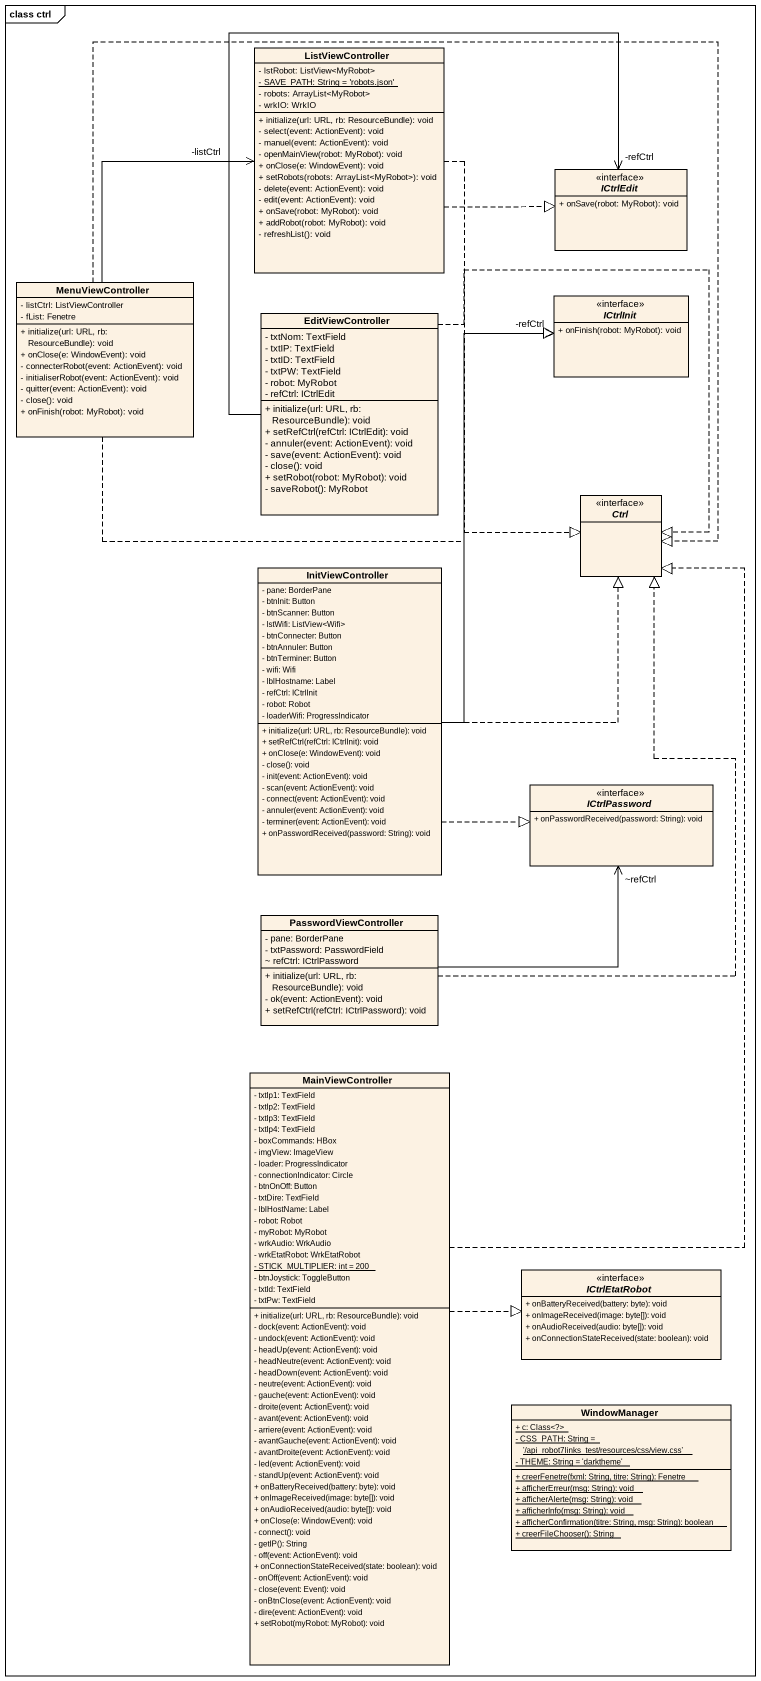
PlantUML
@startuml
mainframe class ctrl
hide circle
hide empty members
skinparam classAttributeIconSize 0
class ListViewController {
  - lstRobot: ListView<MyRobot>
  {static} - SAVE_PATH: String = 'robots.json'
  - robots: ArrayList<MyRobot>
  - wrkIO: WrkIO
  + initialize(url: URL, rb: ResourceBundle): void
  - select(event: ActionEvent): void
  - manuel(event: ActionEvent): void
  - openMainView(robot: MyRobot): void
  + onClose(e: WindowEvent): void
  + setRobots(robots: ArrayList<MyRobot>): void
  - delete(event: ActionEvent): void
  - edit(event: ActionEvent): void
  + onSave(robot: MyRobot): void
  + addRobot(robot: MyRobot): void
  - refreshList(): void
}
interface ICtrlEdit <<interface>> {
  + onSave(robot: MyRobot): void
}
class MenuViewController {
  - listCtrl: ListViewController
  - fList: Fenetre
  + initialize(url: URL, rb: ResourceBundle): void
  + onClose(e: WindowEvent): void
  - connecterRobot(event: ActionEvent): void
  - initialiserRobot(event: ActionEvent): void
  - quitter(event: ActionEvent): void
  - close(): void
  + onFinish(robot: MyRobot): void
}
class EditViewController {
  - txtNom: TextField
  - txtIP: TextField
  - txtID: TextField
  - txtPW: TextField
  - robot: MyRobot
  - refCtrl: ICtrlEdit
  + initialize(url: URL, rb: ResourceBundle): void
  + setRefCtrl(refCtrl: ICtrlEdit): void
  - annuler(event: ActionEvent): void
  - save(event: ActionEvent): void
  - close(): void
  + setRobot(robot: MyRobot): void
  - saveRobot(): MyRobot
}
interface ICtrlInit <<interface>> {
  + onFinish(robot: MyRobot): void
}
interface Ctrl <<interface>>
class InitViewController {
  - pane: BorderPane
  - btnInit: Button
  - btnScanner: Button
  - lstWifi: ListView<Wifi>
  - btnConnecter: Button
  - btnAnnuler: Button
  - btnTerminer: Button
  - wifi: Wifi
  - lblHostname: Label
  - refCtrl: ICtrlInit
  - robot: Robot
  - loaderWifi: ProgressIndicator
  + initialize(url: URL, rb: ResourceBundle): void
  + setRefCtrl(refCtrl: ICtrlInit): void
  + onClose(e: WindowEvent): void
  - close(): void
  - init(event: ActionEvent): void
  - scan(event: ActionEvent): void
  - connect(event: ActionEvent): void
  - annuler(event: ActionEvent): void
  - terminer(event: ActionEvent): void
  + onPasswordReceived(password: String): void
}
interface ICtrlPassword <<interface>> {
  + onPasswordReceived(password: String): void
}
class PasswordViewController {
  - pane: BorderPane
  - txtPassword: PasswordField
  ~ refCtrl: ICtrlPassword
  + initialize(url: URL, rb: ResourceBundle): void
  - ok(event: ActionEvent): void
  + setRefCtrl(refCtrl: ICtrlPassword): void
}
class MainViewController {
  - txtIp1: TextField
  - txtIp2: TextField
  - txtIp3: TextField
  - txtIp4: TextField
  - boxCommands: HBox
  - imgView: ImageView
  - loader: ProgressIndicator
  - connectionIndicator: Circle
  - btnOnOff: Button
  - txtDire: TextField
  - lblHostName: Label
  - robot: Robot
  - myRobot: MyRobot
  - wrkAudio: WrkAudio
  - wrkEtatRobot: WrkEtatRobot
  {static} - STICK_MULTIPLIER: int = 200
  - btnJoystick: ToggleButton
  - txtId: TextField
  - txtPw: TextField
  + initialize(url: URL, rb: ResourceBundle): void
  - dock(event: ActionEvent): void
  - undock(event: ActionEvent): void
  - headUp(event: ActionEvent): void
  - headNeutre(event: ActionEvent): void
  - headDown(event: ActionEvent): void
  - neutre(event: ActionEvent): void
  - gauche(event: ActionEvent): void
  - droite(event: ActionEvent): void
  - avant(event: ActionEvent): void
  - arriere(event: ActionEvent): void
  - avantGauche(event: ActionEvent): void
  - avantDroite(event: ActionEvent): void
  - led(event: ActionEvent): void
  - standUp(event: ActionEvent): void
  + onBatteryReceived(battery: byte): void
  + onImageReceived(image: byte[]): void
  + onAudioReceived(audio: byte[]): void
  + onClose(e: WindowEvent): void
  - connect(): void
  - getIP(): String
  - off(event: ActionEvent): void
  + onConnectionStateReceived(state: boolean): void
  - onOff(event: ActionEvent): void
  - close(event: Event): void
  - onBtnClose(event: ActionEvent): void
  - dire(event: ActionEvent): void
  + setRobot(myRobot: MyRobot): void
}
interface ICtrlEtatRobot {
  + onBatteryReceived(battery: byte): void
  + onImageReceived(image: byte[]): void
  + onAudioReceived(audio: byte[]): void
  + onConnectionStateReceived(state: boolean): void
}
class WindowManager {
  {static} + c: Class<?>
  {static} - CSS_PATH: String = '/api_robot7links_test/resources/css/view.css'
  {static} - THEME: String = 'darktheme'
  {static} + creerFenetre(fxml: String, titre: String): Fenetre
  {static} + afficherErreur(msg: String): void
  {static} + afficherAlerte(msg: String): void
  {static} + afficherInfo(msg: String): void
  {static} + afficherConfirmation(titre: String, msg: String): boolean
  {static} + creerFileChooser(): String
}
ListViewController .right.|> ICtrlEdit
ListViewController ..|> Ctrl
MenuViewController -up-> "-listCtrl" ListViewController
MenuViewController .right.|> ICtrlInit
MenuViewController .right.|> Ctrl
EditViewController -up-> "-refCtrl" ICtrlEdit
EditViewController .right.|> Ctrl
InitViewController -up-> "-refCtrl" ICtrlInit
InitViewController .up.|> Ctrl
InitViewController .right.|> ICtrlPassword
PasswordViewController .up.|> Ctrl
PasswordViewController -right-> "~refCtrl" ICtrlPassword
MainViewController .up.|> Ctrl
MainViewController .right.|> ICtrlEtatRobot
@enduml
